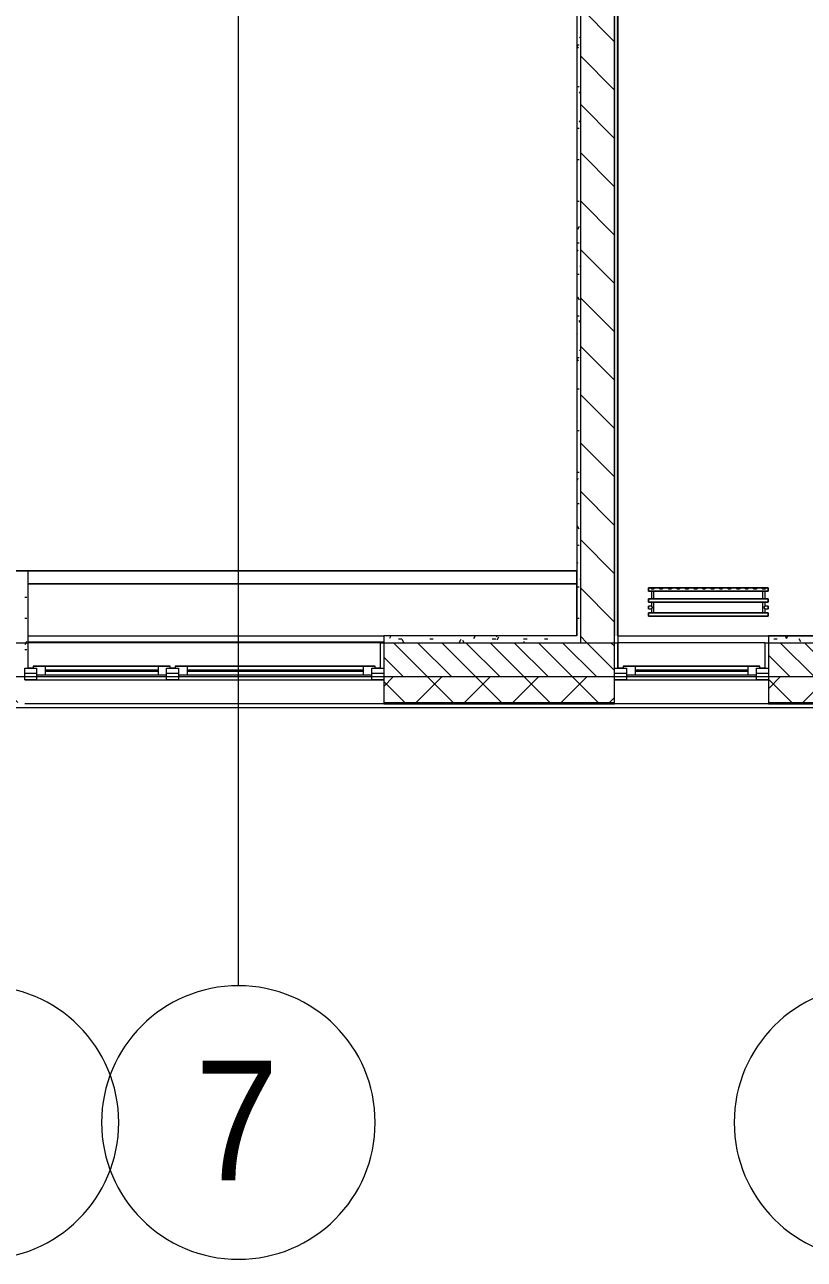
# Model space of a CAD drawing. Header units: millimetres. Extents: x -249154 to 415037, y -45458 to 354837.
# Drawn here: x 17325 to 21885, y -3642 to 3578 of the extents above; entities that cross this region are included whole.
import ezdxf

# ---------------------------------------------------------------- set-up
doc = ezdxf.new("R2010")
doc.units = ezdxf.units.MM
for name, color, linetype, lineweight in [('A-FLOR', 7, 'Continuous', 9), ('A-GLAZ', 7, 'Continuous', 9), ('A-GLAZ-1', 7, 'Continuous', 5), ('A-WALL', 7, 'Continuous', 5), ('I-WALL', 7, 'Continuous', 5), ('Оси', 7, 'Continuous', 9), ('Оси-1', 7, 'Continuous', 20)]:
    doc.layers.add(name, color=color, linetype=linetype, lineweight=lineweight)
for name, color, linetype, lineweight, true_color in [('A-WALL-1', 9, 'Continuous', 5, 0x808080), ('A-WALL-FNSH-1', 9, 'Continuous', 5, 0x808080), ('M-EQPM-1', 7, 'Continuous', 9, 0xb2b2b2)]:
    doc.layers.add(name, color=color, linetype=linetype, lineweight=lineweight, true_color=true_color)
doc.styles.add('Arial', font='arial.ttf', dxfattribs={"width": 0.9, "height": 700})
pattern_1 = [(0, (64.7, -136.06), (243.84, 60.96), [20.117, -162.763, 20.117, -162.763, -975.36]), (0, (64.7, -136.06), (243.84, 60.96), [-365.76, 20.117, -345.643, 20.117, -162.763, -426.72]), (0, (64.7, -136.06), (243.84, 60.96), [-914.4, 20.117, -101.803, 20.117, -284.683]), (120, (156.14, -105.58), (-174.71291, 180.69163), [20.117, -162.763, 20.117, -162.763, -975.36]), (120, (156.14, -105.58), (-174.71291, 180.69163), [-365.76, 20.117, -345.643, 20.117, -162.763, -426.72]), (120, (156.14, -105.58), (-174.71291, 180.69163), [-914.4, 20.117, -101.803, 20.117, -284.683]), (240, (186.62, 16.34), (-69.12709, -241.65163), [20.117, -162.763, 20.117, -162.763, -975.36]), (240, (186.62, 16.34), (-69.12709, -241.65163), [-365.76, 20.117, -345.643, 20.117, -162.763, -426.72]), (240, (186.62, 16.34), (-69.12709, -241.65163), [-914.4, 20.117, -101.803, 20.117, -284.683])]

# ---------------------------------------------------------------- blocks, each defined once
blk = doc.blocks.new('120_Окно_СКБ_2Ст - 120_Окно_СКБ_2Ст 2100х2500 _мал створка справа_-22445857-Объем проектирования 1 этажа')
at = {"layer": 'A-GLAZ'}
for p, q in [((-1050, -127), (-1050, -57)), ((-1050, -57), (-980, -57)), ((-980, -57), (-980, -127)), ((150, -127), (150, -57)), ((150, -57), (220, -57)), ((220, -57), (220, -127)), ((980, -127), (980, -57)), ((980, -57), (1050, -57)), ((1050, -57), (1050, -127)), ((-980, -127), (-1050, -127)), ((-980, -127), (-1000, -127)), ((-1000, -127), (-1000, -137)), ((-1000, -137), (170, -137)), ((170, -137), (-1000, -137)), ((150, -87), (-980, -87)), ((-980, -87), (-980, -127)), ((-930, -137), (-930, -87)), ((100, -137), (100, -87)), ((150, -127), (150, -87)), ((220, -127), (150, -127)), ((170, -127), (150, -127)), ((170, -137), (170, -127)), ((220, -127), (200, -127)), ((200, -127), (200, -137)), ((200, -137), (1000, -137)), ((1000, -137), (200, -137)), ((980, -87), (220, -87)), ((220, -87), (220, -127)), ((270, -137), (270, -87)), ((930, -137), (930, -87)), ((980, -127), (980, -87)), ((1050, -127), (980, -127)), ((1000, -127), (980, -127)), ((1000, -137), (1000, -127))]:
    blk.add_line(p, q, dxfattribs=at)
at = {"layer": 'A-GLAZ-1'}
for p, q in [((1050, -57), (-1050, -57)), ((-1030, -127), (-1000, -127)), ((-930, -107), (100, -107)), ((100, -117), (-930, -117)), ((170, -127), (200, -127)), ((270, -107), (930, -107)), ((930, -117), (270, -117)), ((1000, -127), (1030, -127))]:
    blk.add_line(p, q, dxfattribs=at)
blk = doc.blocks.new('120_Окно_СКБ_1Ст - 120_Окно_СКБ_1Ст 900х2500_h_-V46-Объем проектирования 1 этажа')
at = {"layer": 'A-GLAZ'}
for p, q in [((-450, -127), (-450, -57)), ((-450, -57), (-380, -57)), ((-380, -57), (-380, -127)), ((380, -127), (380, -57)), ((380, -57), (450, -57)), ((450, -57), (450, -127)), ((-380, -127), (-450, -127)), ((-380, -127), (-400, -127)), ((-400, -127), (-400, -137)), ((-400, -137), (400, -137)), ((400, -137), (-400, -137)), ((380, -87), (-380, -87)), ((-380, -87), (-380, -127)), ((-330, -137), (-330, -87)), ((330, -137), (330, -87)), ((380, -127), (380, -87)), ((450, -127), (380, -127)), ((400, -127), (380, -127)), ((400, -137), (400, -127))]:
    blk.add_line(p, q, dxfattribs=at)
at = {"layer": 'A-GLAZ-1'}
for p, q in [((450, -57), (-450, -57)), ((-430, -127), (-400, -127)), ((-330, -107), (330, -107)), ((330, -117), (-330, -117)), ((400, -127), (430, -127))]:
    blk.add_line(p, q, dxfattribs=at)
blk = doc.blocks.new('radiator_prado_classic_z_tip_30_po exemplyaru - Classic Z Тип 30-500-30677900-Объем проектирования 1 этажа')
at = {"layer": 'M-EQPM-1'}
for p, q in [((0, 228), (0, 210)), ((700, 228), (0, 228)), ((0, 210), (0, 228)), ((0, 228), (12.5, 228)), ((12.5, 228), (37.5, 228)), ((37.5, 228), (12.5, 228)), ((12.5, 228), (37.5, 228)), ((12.5, 228), (17.5, 223)), ((12.5, 228), (17.5, 223)), ((32.5, 223), (17.5, 223)), ((17.5, 223), (32.5, 223)), ((32.5, 223), (37.5, 228)), ((37.5, 228), (32.5, 223)), ((37.5, 228), (62.5, 228)), ((62.5, 228), (87.5, 228)), ((87.5, 228), (62.5, 228)), ((62.5, 228), (87.5, 228)), ((62.5, 228), (67.5, 223)), ((62.5, 228), (67.5, 223)), ((82.5, 223), (67.5, 223)), ((67.5, 223), (82.5, 223)), ((82.5, 223), (87.5, 228)), ((87.5, 228), (82.5, 223)), ((87.5, 228), (112.5, 228)), ((112.5, 228), (137.5, 228)), ((137.5, 228), (112.5, 228)), ((112.5, 228), (137.5, 228)), ((112.5, 228), (117.5, 223)), ((112.5, 228), (117.5, 223)), ((132.5, 223), (117.5, 223)), ((117.5, 223), (132.5, 223)), ((132.5, 223), (137.5, 228)), ((137.5, 228), (132.5, 223)), ((137.5, 228), (162.5, 228)), ((162.5, 228), (187.5, 228)), ((187.5, 228), (162.5, 228)), ((162.5, 228), (187.5, 228)), ((162.5, 228), (167.5, 223)), ((162.5, 228), (167.5, 223)), ((182.5, 223), (167.5, 223)), ((167.5, 223), (182.5, 223)), ((182.5, 223), (187.5, 228)), ((187.5, 228), (182.5, 223)), ((187.5, 228), (212.5, 228)), ((212.5, 228), (237.5, 228)), ((237.5, 228), (212.5, 228)), ((212.5, 228), (237.5, 228)), ((212.5, 228), (217.5, 223)), ((212.5, 228), (217.5, 223)), ((232.5, 223), (217.5, 223)), ((217.5, 223), (232.5, 223)), ((232.5, 223), (237.5, 228)), ((237.5, 228), (232.5, 223)), ((237.5, 228), (262.5, 228)), ((262.5, 228), (287.5, 228)), ((287.5, 228), (262.5, 228)), ((262.5, 228), (287.5, 228)), ((262.5, 228), (267.5, 223)), ((262.5, 228), (267.5, 223)), ((282.5, 223), (267.5, 223)), ((267.5, 223), (282.5, 223)), ((282.5, 223), (287.5, 228)), ((287.5, 228), (282.5, 223)), ((287.5, 228), (312.5, 228)), ((312.5, 228), (337.5, 228)), ((337.5, 228), (312.5, 228)), ((312.5, 228), (337.5, 228)), ((312.5, 228), (317.5, 223)), ((312.5, 228), (317.5, 223)), ((332.5, 223), (317.5, 223)), ((317.5, 223), (332.5, 223)), ((332.5, 223), (337.5, 228)), ((337.5, 228), (332.5, 223)), ((337.5, 228), (362.5, 228)), ((362.5, 228), (387.5, 228)), ((387.5, 228), (362.5, 228)), ((362.5, 228), (387.5, 228)), ((362.5, 228), (367.5, 223)), ((362.5, 228), (367.5, 223)), ((382.5, 223), (367.5, 223)), ((367.5, 223), (382.5, 223)), ((382.5, 223), (387.5, 228)), ((387.5, 228), (382.5, 223)), ((387.5, 228), (412.5, 228)), ((412.5, 228), (437.5, 228)), ((437.5, 228), (412.5, 228)), ((412.5, 228), (437.5, 228)), ((412.5, 228), (417.5, 223)), ((412.5, 228), (417.5, 223)), ((432.5, 223), (417.5, 223)), ((417.5, 223), (432.5, 223)), ((432.5, 223), (437.5, 228)), ((437.5, 228), (432.5, 223)), ((437.5, 228), (462.5, 228)), ((462.5, 228), (487.5, 228)), ((487.5, 228), (462.5, 228)), ((462.5, 228), (487.5, 228)), ((462.5, 228), (467.5, 223)), ((462.5, 228), (467.5, 223)), ((482.5, 223), (467.5, 223)), ((467.5, 223), (482.5, 223)), ((482.5, 223), (487.5, 228)), ((487.5, 228), (482.5, 223)), ((487.5, 228), (512.5, 228)), ((512.5, 228), (537.5, 228)), ((537.5, 228), (512.5, 228)), ((512.5, 228), (537.5, 228)), ((512.5, 228), (517.5, 223)), ((512.5, 228), (517.5, 223)), ((532.5, 223), (517.5, 223)), ((517.5, 223), (532.5, 223)), ((532.5, 223), (537.5, 228)), ((537.5, 228), (532.5, 223)), ((537.5, 228), (562.5, 228)), ((562.5, 228), (587.5, 228)), ((587.5, 228), (562.5, 228)), ((562.5, 228), (587.5, 228)), ((562.5, 228), (567.5, 223)), ((562.5, 228), (567.5, 223)), ((582.5, 223), (567.5, 223)), ((567.5, 223), (582.5, 223)), ((582.5, 223), (587.5, 228)), ((587.5, 228), (582.5, 223)), ((587.5, 228), (612.5, 228)), ((612.5, 228), (637.5, 228)), ((637.5, 228), (612.5, 228)), ((612.5, 228), (637.5, 228)), ((612.5, 228), (617.5, 223)), ((617.5, 223), (612.5, 228)), ((632.5, 223), (617.5, 223)), ((617.5, 223), (632.5, 223)), ((632.5, 223), (637.5, 228)), ((637.5, 228), (632.5, 223)), ((637.5, 228), (662.5, 228)), ((662.5, 228), (687.5, 228)), ((687.5, 228), (662.5, 228)), ((662.5, 228), (687.5, 228)), ((662.5, 228), (667.5, 223)), ((662.5, 228), (667.5, 223)), ((682.5, 223), (667.5, 223)), ((667.5, 223), (682.5, 223)), ((682.5, 223), (687.5, 228)), ((687.5, 228), (682.5, 223)), ((689.2, 228), (700, 228)), ((700, 210), (700, 228)), ((700, 228), (700, 210)), ((0, 210), (700, 210)), ((17.8, 210), (0, 210)), ((700, 164), (0, 164)), ((0, 164), (0, 146)), ((0, 146), (0, 164)), ((0, 164), (17.8, 164)), ((0, 146), (700, 146)), ((18.5, 146), (0, 146)), ((17.5, 210), (17.5, 164)), ((17.5, 210), (17.5, 164)), ((17.8, 210), (17.5, 210)), ((17.5, 210), (17.8, 210)), ((17.8, 210), (17.5, 210)), ((17.5, 210), (32.5, 210)), ((17.8, 164), (17.5, 164)), ((17.5, 164), (17.8, 164)), ((17.8, 164), (17.5, 164)), ((17.5, 164), (32.5, 164)), ((17.5, 146), (17.5, 121.5)), ((17.5, 146), (17.5, 121.5)), ((17.5, 146), (18.5, 146)), ((18.5, 146), (17.5, 146)), ((17.5, 146), (18.5, 146)), ((32.5, 146), (17.5, 146)), ((32.2, 210), (17.8, 210)), ((17.8, 210), (32.2, 210)), ((32.2, 210), (17.8, 210)), ((32.2, 164), (17.8, 164)), ((17.8, 164), (32.2, 164)), ((32.2, 164), (17.8, 164)), ((18.5, 146), (32.2, 146)), ((32.2, 146), (18.5, 146)), ((18.5, 146), (32.2, 146)), ((32.5, 210), (32.2, 210)), ((32.2, 210), (32.5, 210)), ((32.5, 210), (32.2, 210)), ((667.8, 210), (32.2, 210)), ((32.5, 164), (32.2, 164)), ((32.2, 164), (32.5, 164)), ((32.5, 164), (32.2, 164)), ((32.2, 164), (667.8, 164)), ((32.2, 146), (32.5, 146)), ((32.5, 146), (32.2, 146)), ((32.2, 146), (32.5, 146)), ((667.8, 146), (32.2, 146)), ((32.5, 164), (32.5, 210)), ((32.5, 164), (32.5, 210)), ((32.5, 82), (32.5, 146)), ((32.5, 82), (32.5, 146)), ((667.5, 210), (667.5, 164)), ((667.5, 210), (667.5, 164)), ((667.8, 210), (667.5, 210)), ((667.5, 210), (682.5, 210)), ((667.8, 210), (667.5, 210)), ((667.5, 210), (667.8, 210)), ((667.8, 164), (667.5, 164)), ((667.5, 164), (682.5, 164)), ((667.8, 164), (667.5, 164)), ((667.5, 164), (667.8, 164)), ((667.5, 146), (667.5, 82)), ((667.5, 146), (667.5, 82)), ((667.5, 146), (667.8, 146)), ((682.5, 146), (667.5, 146)), ((667.5, 146), (667.8, 146)), ((667.8, 146), (667.5, 146)), ((668.5, 210), (667.8, 210)), ((682.2, 210), (667.8, 210)), ((667.8, 210), (682.2, 210)), ((675, 164), (667.8, 164)), ((682.2, 164), (667.8, 164)), ((667.8, 164), (682.2, 164)), ((667.8, 146), (675, 146)), ((667.8, 146), (681.5, 146)), ((681.5, 146), (667.8, 146)), ((671.2, 210), (668.5, 210)), ((673.1, 210), (671.2, 210)), ((682.2, 210), (673.1, 210)), ((678.7, 164), (675, 164)), ((675, 146), (681.5, 146)), ((682.2, 164), (678.7, 164)), ((681.5, 146), (682.5, 146)), ((681.5, 146), (682.5, 146)), ((682.5, 146), (681.5, 146)), ((700, 146), (681.5, 146)), ((682.5, 210), (682.2, 210)), ((682.5, 210), (682.2, 210)), ((682.2, 210), (682.5, 210)), ((700, 210), (682.2, 210)), ((682.5, 164), (682.2, 164)), ((682.5, 164), (682.2, 164)), ((682.2, 164), (682.5, 164)), ((682.2, 164), (700, 164)), ((682.5, 164), (682.5, 210)), ((682.5, 164), (682.5, 210)), ((682.5, 121.5), (682.5, 146)), ((682.5, 121.5), (682.5, 146)), ((700, 146), (700, 164)), ((700, 164), (700, 146)), ((17.5, 121.5), (0, 121.5)), ((17.5, 121.5), (0, 121.5)), ((0, 121.5), (0, 120.5)), ((0, 106.5), (0, 121.5)), ((0, 120.5), (0, 107.5)), ((0, 120.5), (0, 119.3)), ((0, 114), (0, 120.5)), ((0, 120.5), (0, 120.5)), ((0, 119.3), (0, 117.8)), ((0, 117.8), (0, 114)), ((0, 114), (0, 110.3)), ((0, 107.5), (0, 114)), ((0, 110.3), (0, 108.7)), ((0, 108.7), (0, 107.5)), ((0, 107.5), (0, 106.5)), ((0, 107.5), (0, 107.5)), ((0, 106.5), (17.5, 106.5)), ((0, 106.5), (17.5, 106.5)), ((700, 82), (0, 82)), ((0, 82), (0, 64)), ((0, 64), (0, 82)), ((0, 82), (18.5, 82)), ((17.5, 106.5), (17.5, 82)), ((17.5, 106.5), (17.5, 82)), ((18.5, 82), (17.5, 82)), ((17.5, 82), (18.5, 82)), ((18.5, 82), (17.5, 82)), ((17.5, 82), (32.5, 82)), ((32.2, 82), (18.5, 82)), ((18.5, 82), (32.2, 82)), ((32.2, 82), (18.5, 82)), ((32.5, 82), (32.2, 82)), ((32.2, 82), (32.5, 82)), ((32.5, 82), (32.2, 82)), ((32.2, 82), (667.8, 82)), ((667.8, 82), (667.5, 82)), ((667.5, 82), (682.5, 82)), ((667.8, 82), (667.5, 82)), ((667.5, 82), (667.8, 82)), ((669.7, 82), (667.8, 82)), ((681.5, 82), (667.8, 82)), ((667.8, 82), (681.5, 82)), ((681.5, 82), (669.7, 82)), ((682.5, 82), (681.5, 82)), ((682.5, 82), (681.5, 82)), ((681.5, 82), (682.5, 82)), ((681.5, 82), (700, 82)), ((700, 121.5), (682.5, 121.5)), ((700, 121.5), (682.5, 121.5)), ((682.5, 82), (682.5, 106.5)), ((682.5, 106.5), (700, 106.5)), ((682.5, 82), (682.5, 106.5)), ((682.5, 106.5), (700, 106.5)), ((700, 121.5), (700, 106.5)), ((700, 120.5), (700, 121.5)), ((700, 121.5), (700, 120.5)), ((700, 120.5), (700, 121.5)), ((700, 107.5), (700, 120.5)), ((700, 120.5), (700, 107.5)), ((700, 107.5), (700, 120.5)), ((700, 106.5), (700, 107.5)), ((700, 107.5), (700, 106.5)), ((700, 106.5), (700, 107.5)), ((700, 64), (700, 82)), ((700, 82), (700, 64)), ((700, 64), (0, 64)), ((0, 64), (700, 64))]:
    blk.add_line(p, q, dxfattribs=at)
for points, knots in [([(18.5, 120.5), (18.4, 120.6), (18.3, 120.7), (18.1, 120.9), (17.9, 121.1), (17.8, 121.2), (17.7, 121.3), (17.5, 121.5), (17.5, 121.5), (17.5, 121.5)], [0.7142857, 0.7142857, 0.7142857, 0.7142857, 0.75, 0.7857143, 0.8214286, 0.8571429, 0.8928571, 0.9285714, 1, 1, 1, 1]), ([(17.5, 121.5), (17.5, 121.5), (17.5, 121.5), (17.7, 121.3), (17.8, 121.2), (17.9, 121.1), (18.1, 120.9), (18.3, 120.7), (18.4, 120.6), (18.5, 120.5)], [0, 0, 0, 0, 0.0714286, 0.1071429, 0.1428571, 0.1785714, 0.2142857, 0.25, 0.2857143, 0.2857143, 0.2857143, 0.2857143]), ([(17.5, 121.5), (17.5, 121.5), (17.5, 121.5), (17.7, 121.3), (17.8, 121.2), (17.9, 121.1), (18.1, 120.9), (18.3, 120.7), (18.4, 120.6), (18.5, 120.5)], [0, 0, 0, 0, 0.0714286, 0.1071429, 0.1428571, 0.1785714, 0.2142857, 0.25, 0.2857143, 0.2857143, 0.2857143, 0.2857143]), ([(25, 114), (24.5, 114.5), (23.6, 115.4), (22.4, 116.6), (21.6, 117.4), (21.1, 117.9), (20.8, 118.2), (20.5, 118.5), (20.2, 118.8), (19.8, 119.1), (19.6, 119.4), (19.3, 119.7), (19, 120), (18.7, 120.3), (18.5, 120.5), (18.3, 120.7), (18.1, 120.9), (17.9, 121.1), (17.8, 121.2), (17.7, 121.3), (17.5, 121.5), (17.5, 121.5), (17.5, 121.5)], [0, 0, 0, 0, 0.142857, 0.285714, 0.357143, 0.392857, 0.428571, 0.464286, 0.5, 0.535714, 0.571429, 0.607143, 0.642857, 0.678571, 0.714286, 0.75, 0.785714, 0.821429, 0.857143, 0.892857, 0.928571, 1, 1, 1, 1]), ([(17.5, 106.5), (17.5, 106.5), (17.5, 106.5), (17.7, 106.7), (17.8, 106.8), (17.9, 106.9), (18.1, 107.1), (18.3, 107.3), (18.5, 107.5), (18.7, 107.7), (19, 108), (19.3, 108.3), (19.6, 108.6), (19.8, 108.9), (20.3, 109.3), (20.7, 109.7), (21.1, 110.1), (21.6, 110.6), (22.4, 111.4), (23.6, 112.6), (24.5, 113.5), (25, 114)], [0, 0, 0, 0, 0.071429, 0.107143, 0.142857, 0.178571, 0.214286, 0.25, 0.285714, 0.321429, 0.357143, 0.392857, 0.428571, 0.464286, 0.5, 0.571429, 0.607143, 0.642857, 0.714286, 0.857143, 1, 1, 1, 1]), ([(17.5, 106.5), (17.5, 106.5), (17.5, 106.5), (17.7, 106.7), (17.8, 106.8), (17.9, 106.9), (18.1, 107.1), (18.3, 107.3), (18.4, 107.4), (18.5, 107.5)], [0, 0, 0, 0, 0.0714286, 0.1071429, 0.1428571, 0.1785714, 0.2142857, 0.25, 0.2857143, 0.2857143, 0.2857143, 0.2857143]), ([(18.5, 107.5), (18.4, 107.4), (18.3, 107.3), (18.1, 107.1), (17.9, 106.9), (17.8, 106.8), (17.7, 106.7), (17.5, 106.5), (17.5, 106.5), (17.5, 106.5)], [0.7142857, 0.7142857, 0.7142857, 0.7142857, 0.75, 0.7857143, 0.8214286, 0.8571429, 0.8928571, 0.9285714, 1, 1, 1, 1]), ([(18.5, 107.5), (18.4, 107.4), (18.3, 107.3), (18.1, 107.1), (17.9, 106.9), (17.8, 106.8), (17.7, 106.7), (17.5, 106.5), (17.5, 106.5), (17.5, 106.5)], [0.7142857, 0.7142857, 0.7142857, 0.7142857, 0.75, 0.7857143, 0.8214286, 0.8571429, 0.8928571, 0.9285714, 1, 1, 1, 1]), ([(22.1, 116.9), (21.9, 117.1), (21.6, 117.4), (21.1, 117.9), (20.8, 118.2), (20.5, 118.5), (20.2, 118.8), (19.9, 119.2), (19.7, 119.3), (19.6, 119.4)], [0.2857143, 0.2857143, 0.2857143, 0.2857143, 0.3571429, 0.3928571, 0.4285714, 0.4642857, 0.5, 0.5357143, 0.5714286, 0.5714286, 0.5714286, 0.5714286]), ([(19.6, 119.4), (19.7, 119.3), (19.9, 119.2), (20.3, 118.7), (20.7, 118.3), (21.1, 117.9), (21.6, 117.4), (21.9, 117.1), (22.1, 116.9)], [0.4285714, 0.4285714, 0.4285714, 0.4285714, 0.4642857, 0.5, 0.5714286, 0.6071429, 0.6428571, 0.7142857, 0.7142857, 0.7142857, 0.7142857]), ([(19.6, 119.4), (19.7, 119.3), (19.8, 119.1), (20.3, 118.7), (20.7, 118.3), (21.1, 117.9), (21.6, 117.4), (21.9, 117.1), (22.1, 116.9)], [0.4285714, 0.4285714, 0.4285714, 0.4285714, 0.4642857, 0.5, 0.5714286, 0.6071429, 0.6428571, 0.7142857, 0.7142857, 0.7142857, 0.7142857]), ([(19.6, 108.6), (19.7, 108.7), (19.9, 108.8), (20.3, 109.3), (20.7, 109.7), (21.1, 110.1), (21.6, 110.6), (21.9, 110.9), (22.1, 111.1)], [0.4285714, 0.4285714, 0.4285714, 0.4285714, 0.4642857, 0.5, 0.5714286, 0.6071429, 0.6428571, 0.7142857, 0.7142857, 0.7142857, 0.7142857]), ([(22.1, 111.1), (21.9, 110.9), (21.6, 110.6), (21.1, 110.1), (20.8, 109.8), (20.5, 109.5), (20.2, 109.2), (19.9, 108.8), (19.7, 108.7), (19.6, 108.6)], [0.2857143, 0.2857143, 0.2857143, 0.2857143, 0.3571429, 0.3928571, 0.4285714, 0.4642857, 0.5, 0.5357143, 0.5714286, 0.5714286, 0.5714286, 0.5714286]), ([(22.1, 111.1), (21.9, 110.9), (21.6, 110.6), (21.1, 110.1), (20.8, 109.8), (20.5, 109.5), (20.2, 109.2), (19.8, 108.9), (19.7, 108.7), (19.6, 108.6)], [0.2857143, 0.2857143, 0.2857143, 0.2857143, 0.3571429, 0.3928571, 0.4285714, 0.4642857, 0.5, 0.5357143, 0.5714286, 0.5714286, 0.5714286, 0.5714286]), ([(675, 114), (675.5, 114.5), (676.4, 115.4), (677.6, 116.6), (678.4, 117.4), (678.9, 117.9), (679.2, 118.2), (679.5, 118.5), (679.8, 118.8), (680.1, 119.2), (680.4, 119.4), (680.7, 119.7), (681, 120), (681.3, 120.3), (681.5, 120.5), (681.7, 120.7), (681.9, 120.9), (682.1, 121.1), (682.2, 121.2), (682.3, 121.3), (682.5, 121.5), (682.5, 121.5), (682.5, 121.5)], [0, 0, 0, 0, 0.142857, 0.285714, 0.357143, 0.392857, 0.428571, 0.464286, 0.5, 0.535714, 0.571429, 0.607143, 0.642857, 0.678571, 0.714286, 0.75, 0.785714, 0.821429, 0.857143, 0.892857, 0.928571, 1, 1, 1, 1]), ([(682.5, 106.5), (682.5, 106.5), (682.5, 106.5), (682.3, 106.7), (682.2, 106.8), (682.1, 106.9), (681.9, 107.1), (681.7, 107.3), (681.5, 107.5), (681.3, 107.7), (681, 108), (680.7, 108.3), (680.4, 108.6), (680.1, 108.8), (679.7, 109.3), (679.3, 109.7), (678.9, 110.1), (678.4, 110.6), (677.6, 111.4), (676.4, 112.6), (675.5, 113.5), (675, 114)], [0, 0, 0, 0, 0.071429, 0.107143, 0.142857, 0.178571, 0.214286, 0.25, 0.285714, 0.321429, 0.357143, 0.392857, 0.428571, 0.464286, 0.5, 0.571429, 0.607143, 0.642857, 0.714286, 0.857143, 1, 1, 1, 1]), ([(680.4, 119.4), (680.3, 119.3), (680.1, 119.2), (679.7, 118.7), (679.3, 118.3), (678.9, 117.9), (678.4, 117.4), (678.1, 117.1), (677.9, 116.9)], [0.4285714, 0.4285714, 0.4285714, 0.4285714, 0.4642857, 0.5, 0.5714286, 0.6071429, 0.6428571, 0.7142857, 0.7142857, 0.7142857, 0.7142857]), ([(680.4, 119.4), (680.3, 119.3), (680.1, 119.2), (679.7, 118.7), (679.3, 118.3), (678.9, 117.9), (678.4, 117.4), (678.1, 117.1), (677.9, 116.9)], [0.4285714, 0.4285714, 0.4285714, 0.4285714, 0.4642857, 0.5, 0.5714286, 0.6071429, 0.6428571, 0.7142857, 0.7142857, 0.7142857, 0.7142857]), ([(677.9, 116.9), (678.1, 117.1), (678.4, 117.4), (678.9, 117.9), (679.2, 118.2), (679.5, 118.5), (679.8, 118.8), (680.1, 119.2), (680.3, 119.3), (680.4, 119.4)], [0.2857143, 0.2857143, 0.2857143, 0.2857143, 0.3571429, 0.3928571, 0.4285714, 0.4642857, 0.5, 0.5357143, 0.5714286, 0.5714286, 0.5714286, 0.5714286]), ([(677.9, 111.1), (678.1, 110.9), (678.4, 110.6), (678.9, 110.1), (679.2, 109.8), (679.5, 109.5), (679.8, 109.2), (680.1, 108.8), (680.3, 108.7), (680.4, 108.6)], [0.2857143, 0.2857143, 0.2857143, 0.2857143, 0.3571429, 0.3928571, 0.4285714, 0.4642857, 0.5, 0.5357143, 0.5714286, 0.5714286, 0.5714286, 0.5714286]), ([(677.9, 111.1), (678.1, 110.9), (678.4, 110.6), (678.9, 110.1), (679.2, 109.8), (679.5, 109.5), (679.8, 109.2), (680.1, 108.8), (680.3, 108.7), (680.4, 108.6)], [0.2857143, 0.2857143, 0.2857143, 0.2857143, 0.3571429, 0.3928571, 0.4285714, 0.4642857, 0.5, 0.5357143, 0.5714286, 0.5714286, 0.5714286, 0.5714286]), ([(680.4, 108.6), (680.3, 108.7), (680.1, 108.8), (679.7, 109.3), (679.3, 109.7), (678.9, 110.1), (678.4, 110.6), (678.1, 110.9), (677.9, 111.1)], [0.4285714, 0.4285714, 0.4285714, 0.4285714, 0.4642857, 0.5, 0.5714286, 0.6071429, 0.6428571, 0.7142857, 0.7142857, 0.7142857, 0.7142857]), ([(682.5, 121.5), (682.5, 121.5), (682.5, 121.5), (682.3, 121.3), (682.2, 121.2), (682.1, 121.1), (681.9, 120.9), (681.7, 120.7), (681.6, 120.6), (681.5, 120.5)], [0, 0, 0, 0, 0.0714286, 0.1071429, 0.1428571, 0.1785714, 0.2142857, 0.25, 0.2857143, 0.2857143, 0.2857143, 0.2857143]), ([(682.5, 121.5), (682.5, 121.5), (682.5, 121.5), (682.3, 121.3), (682.2, 121.2), (682.1, 121.1), (681.9, 120.9), (681.7, 120.7), (681.6, 120.6), (681.5, 120.5)], [0, 0, 0, 0, 0.0714286, 0.1071429, 0.1428571, 0.1785714, 0.2142857, 0.25, 0.2857143, 0.2857143, 0.2857143, 0.2857143]), ([(681.5, 120.5), (681.6, 120.6), (681.7, 120.7), (681.9, 120.9), (682.1, 121.1), (682.2, 121.2), (682.3, 121.3), (682.5, 121.5), (682.5, 121.5), (682.5, 121.5)], [0.7142857, 0.7142857, 0.7142857, 0.7142857, 0.75, 0.7857143, 0.8214286, 0.8571429, 0.8928571, 0.9285714, 1, 1, 1, 1]), ([(681.5, 107.5), (681.6, 107.4), (681.7, 107.3), (681.9, 107.1), (682.1, 106.9), (682.2, 106.8), (682.3, 106.7), (682.5, 106.5), (682.5, 106.5), (682.5, 106.5)], [0.7142857, 0.7142857, 0.7142857, 0.7142857, 0.75, 0.7857143, 0.8214286, 0.8571429, 0.8928571, 0.9285714, 1, 1, 1, 1]), ([(681.5, 107.5), (681.6, 107.4), (681.7, 107.3), (681.9, 107.1), (682.1, 106.9), (682.2, 106.8), (682.3, 106.7), (682.5, 106.5), (682.5, 106.5), (682.5, 106.5)], [0.7142857, 0.7142857, 0.7142857, 0.7142857, 0.75, 0.7857143, 0.8214286, 0.8571429, 0.8928571, 0.9285714, 1, 1, 1, 1]), ([(682.5, 106.5), (682.5, 106.5), (682.5, 106.5), (682.3, 106.7), (682.2, 106.8), (682.1, 106.9), (681.9, 107.1), (681.7, 107.3), (681.6, 107.4), (681.5, 107.5)], [0, 0, 0, 0, 0.0714286, 0.1071429, 0.1428571, 0.1785714, 0.2142857, 0.25, 0.2857143, 0.2857143, 0.2857143, 0.2857143])]:
    blk.add_open_spline(points, degree=3, knots=knots, dxfattribs=at)
for points in [[(19.6, 119.4), (19.5, 119.5), (19.3, 119.7), (19, 120), (18.7, 120.3), (18.6, 120.4), (18.5, 120.5)], [(18.5, 120.5), (18.6, 120.4), (18.7, 120.3), (19, 120), (19.3, 119.7), (19.5, 119.5), (19.6, 119.4)], [(18.5, 120.5), (18.6, 120.4), (18.7, 120.3), (19, 120), (19.3, 119.7), (19.5, 119.5), (19.6, 119.4)], [(18.5, 107.5), (18.6, 107.6), (18.7, 107.7), (19, 108), (19.3, 108.3), (19.5, 108.5), (19.6, 108.6)], [(19.6, 108.6), (19.5, 108.5), (19.3, 108.3), (19, 108), (18.7, 107.7), (18.6, 107.6), (18.5, 107.5)], [(19.6, 108.6), (19.5, 108.5), (19.3, 108.3), (19, 108), (18.7, 107.7), (18.6, 107.6), (18.5, 107.5)], [(25, 114), (24.5, 114.5), (23.6, 115.4), (22.6, 116.4), (22.1, 116.9)], [(22.1, 116.9), (22.6, 116.4), (23.6, 115.4), (24.5, 114.5), (25, 114)], [(22.1, 116.9), (22.6, 116.4), (23.6, 115.4), (24.5, 114.5), (25, 114)], [(22.1, 111.1), (22.6, 111.6), (23.6, 112.6), (24.5, 113.5), (25, 114)], [(25, 114), (24.5, 113.5), (23.6, 112.6), (22.6, 111.6), (22.1, 111.1)], [(25, 114), (24.5, 113.5), (23.6, 112.6), (22.6, 111.6), (22.1, 111.1)], [(677.9, 116.9), (677.4, 116.4), (676.4, 115.4), (675.5, 114.5), (675, 114)], [(677.9, 116.9), (677.4, 116.4), (676.4, 115.4), (675.5, 114.5), (675, 114)], [(675, 114), (675.5, 114.5), (676.4, 115.4), (677.4, 116.4), (677.9, 116.9)], [(675, 114), (675.5, 113.5), (676.4, 112.6), (677.4, 111.6), (677.9, 111.1)], [(675, 114), (675.5, 113.5), (676.4, 112.6), (677.4, 111.6), (677.9, 111.1)], [(677.9, 111.1), (677.4, 111.6), (676.4, 112.6), (675.5, 113.5), (675, 114)], [(681.5, 120.5), (681.4, 120.4), (681.3, 120.3), (681, 120), (680.7, 119.7), (680.5, 119.5), (680.4, 119.4)], [(681.5, 120.5), (681.4, 120.4), (681.3, 120.3), (681, 120), (680.7, 119.7), (680.5, 119.5), (680.4, 119.4)], [(680.4, 119.4), (680.5, 119.5), (680.7, 119.7), (681, 120), (681.3, 120.3), (681.4, 120.4), (681.5, 120.5)], [(680.4, 108.6), (680.5, 108.5), (680.7, 108.3), (681, 108), (681.3, 107.7), (681.4, 107.6), (681.5, 107.5)], [(680.4, 108.6), (680.5, 108.5), (680.7, 108.3), (681, 108), (681.3, 107.7), (681.4, 107.6), (681.5, 107.5)], [(681.5, 107.5), (681.4, 107.6), (681.3, 107.7), (681, 108), (680.7, 108.3), (680.5, 108.5), (680.4, 108.6)]]:
    blk.add_open_spline(points, degree=3, dxfattribs=at)
blk = doc.blocks.new('Зашивка приборов отопления21 - Зашивка приборов отопления-33282451-Объем проектирования 1 этажа')
at = {"layer": 'A-WALL'}
for p, q in [((13270.9, 520), (10060.9, 520)), ((13270.9, 445), (10060.9, 445)), ((10060.9, 445), (13270.9, 445)), ((10061.7, 105), (12140.9, 105))]:
    blk.add_line(p, q, dxfattribs=at)
blk = doc.blocks.new('Ось сетки - D8-29747960-Объем проектирования 1 этажа')
at = {"layer": 'Оси-1'}
for start, end in [(360, 180), (180, 360)]:
    blk.add_arc((0, 0), 4, start, end, dxfattribs=at)

msp = doc.modelspace()

# ---------------------------------------------------------------- hatches: boundary and pattern name
at = {"layer": 'A-WALL'}
h = msp.add_hatch(dxfattribs=at)
h.set_pattern_fill('FP_2', color=256, style=0, pattern_type=2)
h.set_pattern_definition([(135, (64.7, -136.06), (-70.71068, -70.71068), [])])
h.paths.add_polyline_path([(7724.7, -236.1), (7724.7, -36.1), (6894.7, -36.1), (6894.7, -236.1)])
h.paths.add_polyline_path([(19424.7, -236.1), (20774.7, -236.1), (20774.7, -36.1), (19424.7, -36.1), (19424.7, -216.1)])
h.paths.add_polyline_path([(14924.7, -236.1), (15674.7, -236.1), (15674.7, -36.1), (14924.7, -36.1), (14924.7, -216.1)])
h.paths.add_polyline_path([(16574.7, -236.1), (16724.7, -236.1), (16724.7, -36.1), (16574.7, -36.1), (16574.7, -234.1)])
h.paths.add_polyline_path([(21674.7, -236.1), (21974.7, -236.1), (21974.7, -36.1), (21674.7, -36.1), (21674.7, -216.1)])
h.paths.add_polyline_path([(9974.7, -236.1), (9974.7, -36.1), (9224.4, -36.1), (9224.4, -236.1), (9424.4, -236.1)])
h.paths.add_polyline_path([(22574.7, -236.1), (22699.7, -236.1), (22699.7, -36.1), (22574.7, -36.1), (22574.7, -216.1)])
h.paths.add_polyline_path([(12120.3, -236.1), (12224.7, -236.1), (12224.7, -36.1), (12074.7, -36.1), (12074.7, -236.1)])
h.paths.add_polyline_path([(27374.7, -236.1), (28374.4, -236.1), (28374.4, -36.1), (27374.7, -36.1), (27374.7, -216.1)])
h.paths.add_polyline_path([(26474.7, -236.1), (26474.7, -36.1), (26224.7, -36.1), (26224.7, -236.1)])
h.paths.add_polyline_path([(25499.7, -236.1), (25624.7, -236.1), (25624.7, -36.1), (25499.7, -36.1), (25499.7, -216.1)])
h = msp.add_hatch(dxfattribs=at)
h.set_pattern_fill('FP_24', color=256, style=0, pattern_type=2)
h.set_pattern_definition([(45, (64.7, -136.06), (-141.42136, 141.42136), []), (135, (64.7, -136.06), (-141.42136, -141.42136), [])])
h.paths.add_polyline_path([(75756.8, -386.1), (75764.7, -386.1), (75764.7, -236.1), (74044.7, -236.1), (74044.7, -386.1), (75544.7, -386.1)])
h.paths.add_polyline_path([(70724.7, -386.1), (70724.7, -236.1), (67124.7, -236.1), (67124.7, -386.1), (69886.1, -386.1)])
h.paths.add_polyline_path([(72300.8, -386.1), (72344.7, -386.1), (72344.7, -236.1), (71624.7, -237.9), (71624.7, -386.1), (72144.7, -386.1)])
h.paths.add_polyline_path([(65224.7, -386.1), (66224.7, -386.1), (66224.7, -236.1), (65224.7, -236.1), (65224.7, -254.1)])
h.paths.add_polyline_path([(63774.7, -386.1), (64324.7, -386.1), (64324.7, -236.1), (63774.7, -236.1), (63774.7, -257.4)])
h.paths.add_polyline_path([(60974.7, -386.1), (61674.7, -386.1), (61674.7, -236.1), (60974.7, -236.1), (60974.7, -264.3)])
h.paths.add_polyline_path([(60074.7, -386.1), (60074.7, -236.1), (59324.7, -236.1), (59324.7, -386.1)])
h.paths.add_polyline_path([(57224.7, -386.1), (57224.7, -236.1), (56474.7, -236.1), (56474.7, -386.1)])
h.paths.add_polyline_path([(53374.7, -386.1), (53374.7, -236.1), (51936.2, -236.1), (51936.2, -386.1)])
h.paths.add_polyline_path([(49836.2, -386.1), (49836.2, -236.1), (49124.7, -236.1), (49124.7, -386.1), (49255.4, -386.1)])
h.paths.add_polyline_path([(48224.7, -386.1), (48224.7, -236.1), (47474.7, -236.1), (47474.7, -386.1)])
h.paths.add_polyline_path([(44374.7, -386.1), (44374.7, -236.1), (42802.2, -236.1), (42802.2, -386.1)])
h.paths.add_polyline_path([(38940.1, -386.1), (39104.7, -386.1), (39104.7, -236.1), (38054.7, -236.1), (38054.7, -386.1)])
h.paths.add_polyline_path([(40702.2, -386.1), (40702.2, -236.1), (40004.7, -236.1), (40004.7, -386.1)])
h.paths.add_polyline_path([(36877, -386.1), (37154.7, -386.1), (37154.7, -236.1), (36034.7, -236.1), (36034.7, -386.1)])
h.paths.add_polyline_path([(33934.7, -386.1), (33934.7, -236.1), (33074.7, -236.1), (33074.7, -386.1)])
h.paths.add_polyline_path([(30274.7, -386.1), (30274.7, -236.1), (29274.4, -236.1), (29274.4, -386.1)])
h.paths.add_polyline_path([(28374.4, -386.1), (28374.4, -236.1), (27374.7, -236.1), (27374.7, -386.1)])
h.paths.add_polyline_path([(26474.7, -386.1), (26474.7, -236.1), (25499.7, -236.1), (25499.7, -386.1)])
h.paths.add_polyline_path([(22699.7, -386.1), (22699.7, -236.1), (21674.7, -236.1), (21674.7, -386.1)])
h.paths.add_polyline_path([(19424.7, -386.1), (20774.7, -386.1), (20774.7, -236.1), (19424.7, -236.1), (19424.7, -367.6)])
h.paths.add_polyline_path([(17324.7, -386.1), (17324.7, -236.1), (16574.7, -236.1), (16574.7, -386.1)])
h.paths.add_polyline_path([(14924.7, -386.1), (15674.7, -386.1), (15674.7, -236.1), (14924.7, -236.1), (14924.7, -378.8)])
h.paths.add_polyline_path([(12120.3, -386.1), (12824.7, -384.1), (12824.7, -236.1), (12074.7, -236.1), (12074.7, -386.1)])
h.paths.add_polyline_path([(7994.1, -386.1), (8324.4, -386.1), (8324.4, -236.1), (6894.7, -236.1), (6894.7, -386.1), (7724.7, -386.1)])
h.paths.add_polyline_path([(9224.4, -386.1), (9974.7, -386.1), (9974.7, -236.1), (9224.4, -236.1), (9224.4, -254.1)])
h.paths.add_polyline_path([(174.7, -386.1), (3794.7, -386.1), (3794.7, -236.1), (-195.3, -236.1), (-195.3, -386.1), (-45.3, -386.1)])
at = {"layer": 'I-WALL'}
h = msp.add_hatch(dxfattribs=at)
h.set_pattern_fill('FP_23', color=256, style=0, pattern_type=2)
h.set_pattern_definition([(135, (64.7, -136.06), (-141.4214, -141.4214), [])])
h.paths.add_polyline_path([(20774.7, -36.1), (20774.7, 7543.9), (20574.7, 7543.9), (20574.7, -36.1)])
h = msp.add_hatch(dxfattribs=at)
h.set_pattern_fill('FP_191', color=256, style=0, pattern_type=2)
h.set_pattern_definition(pattern_1)
h.paths.add_polyline_path([(20794.7, 3.9), (20793.7, 7523.9), (20774.7, 7543.9), (20774.7, 3.9)])
h.paths.add_polyline_path([(20794.7, 7523.9), (20794.7, 7543.9), (20774.7, 7543.9)])
h = msp.add_hatch(dxfattribs=at)
h.set_pattern_fill('FP_191', color=256, style=0, pattern_type=2)
h.set_pattern_definition(pattern_1)
h.paths.add_polyline_path([(20574.7, -36.1), (20574.7, 4233.9), (20554.7, 4233.9), (20555.8, 2.7), (20564.9, -16.1)])
h.paths.add_polyline_path([(20574.7, -36.1), (20554.7, 2.6), (20554.7, -36.1)])
h = msp.add_hatch(dxfattribs=at)
h.set_pattern_fill('FP_191', color=256, style=0, pattern_type=2)
h.set_pattern_definition(pattern_1)
h.paths.add_polyline_path([(17324.7, 3.9), (17344.7, 5.8), (17343.8, 383.9), (17324.7, 383.9), (17324.7, 121.7)])
h = msp.add_hatch(dxfattribs=at)
h.set_pattern_fill('FP_191', color=256, style=0, pattern_type=2)
h.set_pattern_definition(pattern_1)
h.paths.add_polyline_path([(19983.8, -36.1), (20554.7, -36.1), (20554.7, 3.9), (19424.7, 3.9), (19424.7, -36.1)])
h.paths.add_polyline_path([(17344.7, -36.1), (17345.7, -36.1), (17344.7, 3.9), (17324.7, 3.9), (17324.7, -36.1)])
h = msp.add_hatch(dxfattribs=at)
h.set_pattern_fill('FP_191', color=256, style=0, pattern_type=2)
h.set_pattern_definition(pattern_1)
h.paths.add_polyline_path([(21674.7, -36.1), (21974.7, -36.1), (21974.7, 3.9), (21674.7, 3.9), (21674.7, -16.1)])
h.paths.add_polyline_path([(20774.7, -36.1), (20795.7, -36.1), (20794.7, 3.9), (20774.7, 3.9), (20774.7, -16.1)])
h = msp.add_hatch(dxfattribs=at)
h.set_pattern_fill('FP_191', color=256, style=0, pattern_type=2)
h.set_pattern_definition(pattern_1)
h.paths.add_polyline_path([(17344.7, -184.1), (17344.7, -36.1), (17324.7, -36.1), (17324.7, -184.1)])
h = msp.add_hatch(dxfattribs=at)
h.set_pattern_fill('FP_191', color=256, style=0, pattern_type=2)
h.set_pattern_definition(pattern_1)
h.paths.add_polyline_path([(19404.7, -184.1), (19424.7, -184.1), (19424.7, -36.1), (19404.7, -36.8), (19404.7, -174.1)])
h = msp.add_hatch(dxfattribs=at)
h.set_pattern_fill('FP_191', color=256, style=0, pattern_type=2)
h.set_pattern_definition(pattern_1)
h.paths.add_polyline_path([(20794.7, -184.1), (20794.7, -36.1), (20774.7, -36.1), (20774.7, -184.1)])

# ---------------------------------------------------------------- linework, layer by layer
at = {"layer": 'A-FLOR'}
for p, q in [((20794.7, 3.9), (20794.7, 7522.9)), ((20554.7, 4233.9), (20554.7, 386.7)), ((17343.8, 383.9), (16554.7, 383.9)), ((20554.7, 308.9), (17344.7, 308.9)), ((17345.7, 3.9), (19424.7, 3.9))]:
    msp.add_line(p, q, dxfattribs=at)
at = {"layer": 'A-WALL'}
for p, q in [((20554.7, 4.9), (20554.7, 386.7)), ((17344.7, 3.9), (17345.7, 3.9)), ((20794.7, 3.9), (20795.7, 3.9)), ((21954.7, 3.9), (21674.7, 3.9)), ((21974.7, -236.1), (14924.7, -236.1)), ((72344.7, -416.1), (-225.3, -416.1)), ((19424.7, -394.1), (17324.7, -394.1)), ((19424.7, -386.1), (20774.7, -386.1)), ((19424.7, -389.1), (20774.7, -389.1)), ((21674.7, -394.1), (20774.7, -394.1)), ((21674.7, -386.1), (22699.7, -386.1)), ((21674.7, -389.1), (22699.7, -389.1))]:
    msp.add_line(p, q, dxfattribs=at)
at = {"layer": 'A-WALL-1'}
for p, q in [((20774.7, -386.1), (20774.7, 7543.9)), ((20574.7, 4253.9), (20574.7, -36.1)), ((17344.7, 3.9), (17344.7, 383.9)), ((17345.7, -36.1), (17345.7, 3.9)), ((19424.7, 3.9), (19424.7, -386.1)), ((20554.7, 3.9), (19424.7, 3.9)), ((20795.7, -36.1), (20795.7, 3.9)), ((21674.7, 3.9), (21674.7, -386.1)), ((16554.7, -36.1), (17344.7, -36.1)), ((17344.7, -184.1), (17344.7, -36.1)), ((19404.7, -36.1), (20794.7, -36.1)), ((19404.7, -36.1), (19404.7, -184.1)), ((20794.7, -184.1), (20794.7, -36.1)), ((21654.7, -36.1), (21974.7, -36.1)), ((21654.7, -36.1), (21654.7, -184.1)), ((17324.7, -184.1), (17344.7, -184.1)), ((19404.7, -184.1), (19424.7, -184.1)), ((20774.7, -184.1), (20794.7, -184.1)), ((21654.7, -184.1), (21674.7, -184.1))]:
    msp.add_line(p, q, dxfattribs=at)
at = {"layer": 'A-WALL-FNSH-1'}
for p, q in [((20795.7, 4.9), (20795.7, 7522.9)), ((20553.7, 4232.9), (20553.7, 4.9)), ((17345.7, 384.9), (16553.5, 384.9)), ((16554.5, 383.9), (17344.7, 383.9)), ((17345.7, 3.9), (17345.7, 383.9)), ((20553.7, 4.9), (19424.7, 4.9)), ((19424.7, 4.9), (19424.7, 3.9)), ((20554.7, 3.9), (20554.7, 4.9)), ((21674.7, 4.9), (21674.7, 3.9)), ((21674.7, 4.9), (21954.7, 4.9)), ((17345.7, -36.1), (17344.7, -36.1)), ((17345.7, -184.1), (17345.7, -36.1)), ((19403.7, -36.1), (19403.7, -184.1)), ((19404.7, -36.1), (19403.7, -36.1)), ((20795.7, -36.1), (20794.7, -36.1)), ((20795.7, -184.1), (20795.7, -36.1)), ((21653.7, -36.1), (21653.7, -184.1)), ((21654.7, -36.1), (21653.7, -36.1)), ((17344.7, -184.1), (17345.7, -184.1)), ((19403.7, -184.1), (19404.7, -184.1)), ((20794.7, -184.1), (20795.7, -184.1)), ((21653.7, -184.1), (21654.7, -184.1)), ((19424.7, -386.1), (19424.7, -394.1)), ((19424.7, -394.1), (20774.7, -394.1)), ((20774.7, -394.1), (20774.7, -386.1)), ((21674.7, -386.1), (21674.7, -394.1)), ((21674.7, -394.1), (22699.7, -394.1))]:
    msp.add_line(p, q, dxfattribs=at)
at = {"layer": 'I-WALL'}
for p, q in [((17345.7, 384.9), (20553.7, 384.9)), ((17345.7, 384.9), (17345.7, 383.9)), ((20553.7, 383.9), (17345.7, 383.9)), ((20795.7, 4.9), (20795.7, 3.9)), ((20795.7, 4.9), (21674.7, 4.9)), ((20795.7, 3.9), (21674.7, 3.9)), ((19403.7, -36.1), (17345.7, -36.1)), ((21653.7, -36.1), (20795.7, -36.1)), ((17394.7, -216.1), (17324.7, -216.1)), ((18224.7, -216.1), (18154.7, -216.1)), ((19424.7, -216.1), (19354.7, -216.1)), ((20844.7, -216.1), (20774.7, -216.1)), ((21674.7, -216.1), (21604.7, -216.1))]:
    msp.add_line(p, q, dxfattribs=at)
at = {"layer": 'Оси'}
msp.add_lwpolyline([(18574.7, -2042.3), (18574.7, 2957.7), (18574.7, 22262), (18574.7, 27262)], dxfattribs=at)

# ---------------------------------------------------------------- block references
at = {"layer": 'A-GLAZ', "color": 3, "rotation": 180}
for name, p in [('120_Окно_СКБ_2Ст - 120_Окно_СКБ_2Ст 2100х2500 _мал створка справа_-22445857-Объем проектирования 1 этажа', (18374.7, -311.1)), ('120_Окно_СКБ_1Ст - 120_Окно_СКБ_1Ст 900х2500_h_-V46-Объем проектирования 1 этажа', (21224.7, -311.1))]:
    msp.add_blockref(name, p, dxfattribs=at)
at = {"layer": 'A-WALL'}
msp.add_blockref('Зашивка приборов отопления21 - Зашивка приборов отопления-33282451-Объем проектирования 1 этажа', (7283.8, -136.1), dxfattribs=at)
at = {"layer": 'M-EQPM-1'}
msp.add_blockref('radiator_prado_classic_z_tip_30_po exemplyaru - Classic Z Тип 30-500-30677900-Объем проектирования 1 этажа', (20972.7, 55.9), dxfattribs=at)
at = {"layer": 'Оси-1', "xscale": 199.9999999999999, "yscale": 199.9999999999999, "zscale": 199.9999999999999}
for p in [(17074.7, -2842.3), (18574.7, -2842.3), (22274.7, -2842.3)]:
    msp.add_blockref('Ось сетки - D8-29747960-Объем проектирования 1 этажа', p, dxfattribs=at)

# ---------------------------------------------------------------- texts
at = {"layer": 'Оси', "insert": (18319.7, -2481), "char_height": 700, "width": 606.076, "attachment_point": 1, "style": 'Arial'}
msp.add_mtext('\\fArial|b0|i0|c204|p34|;\\W.9;7', dxfattribs=at)

doc.saveas('drawing.dxf')
